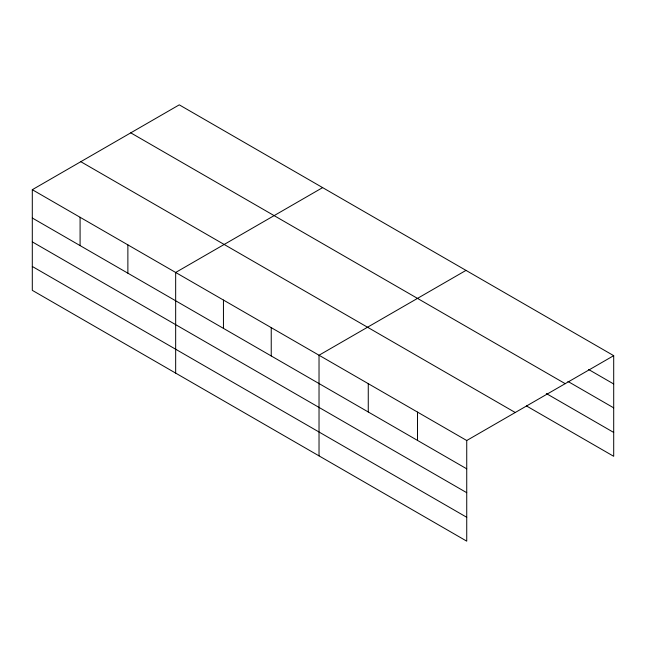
<?xml version="1.0" encoding="UTF-8"?>
<svg xmlns="http://www.w3.org/2000/svg" width="646" height="646" viewBox="0 0 646 646"><rect width="100%" height="100%" fill="white"/><g stroke="black" fill="none" stroke-linecap="round" stroke-linejoin="round"><path stroke-width="0.97" d="M32.3 189.698L466.735 440.515L466.735 541.154L32.3 290.337L32.3 189.698L179.265 104.846L613.7 355.663L613.7 456.302L526.458 405.938M322.629 187.615L175.664 272.467L175.664 373.105M465.992 270.391L319.027 355.235L319.027 455.874M466.735 440.515L613.7 355.663M588.651 369.52L613.7 383.982M567.923 381.415L613.7 407.852M130.767 132.85L565.202 383.667M546.322 393.543L613.7 432.44M80.798 161.694L515.233 412.511M32.3 218.009L466.735 468.834M32.3 241.879L466.735 492.696M32.3 266.467L466.735 517.284M417.502 412.091L417.502 440.402M368.268 383.659L368.268 411.978M271.239 327.643L271.239 355.962M223.451 300.059L223.451 328.37M127.876 244.874L127.876 273.193M80.088 217.282L80.088 245.601"/></g></svg>
